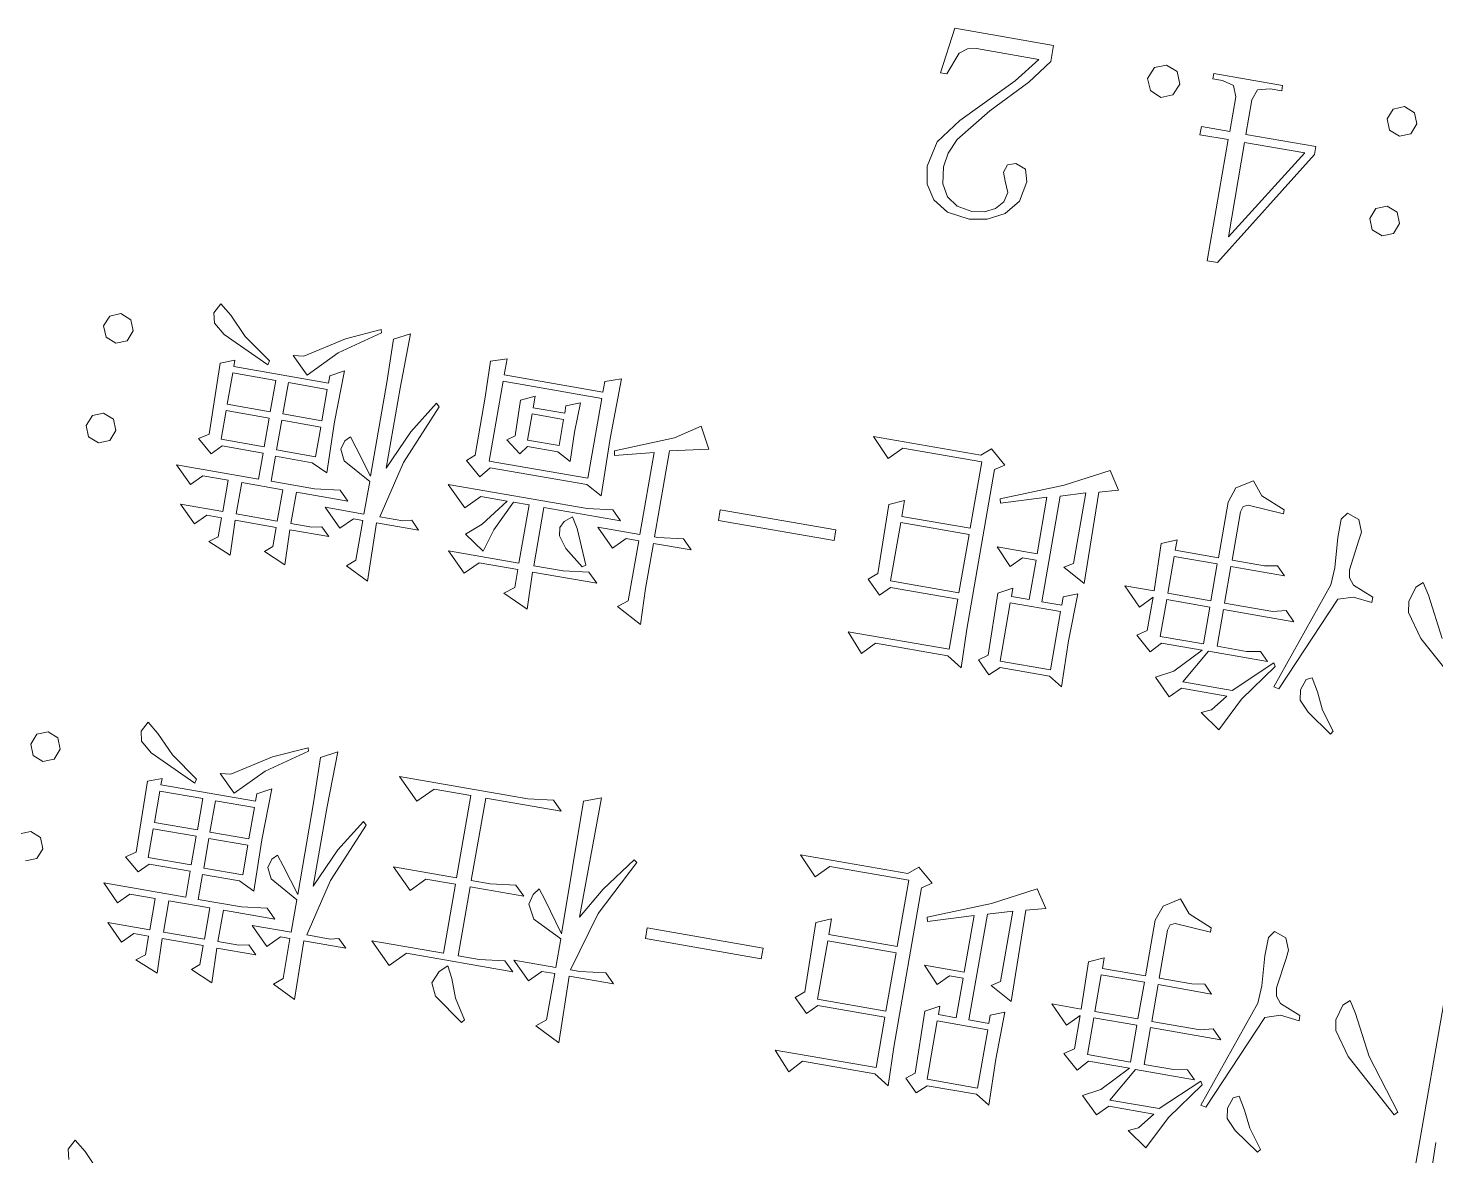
# Model space of a CAD drawing. Extents: x 274235 to 276654, y 142848 to 144425.
# Drawn here: x 275952.438 to 275953.652, y 143082.107 to 143083.079 of the extents above; entities that cross this region are included whole.
import ezdxf

# ---------------------------------------------------------------- set-up
doc = ezdxf.new("R2010")
doc.units = 0
doc.header["$LTSCALE"] = 1.5
doc.layers.get('0').update_dxf_attribs({"linetype": 'CONTINUOUS', "lineweight": 0})
doc.layers.add('_ACM-A-SITE-PAKG', color=1, linetype='CONTINUOUS', lineweight=5)

# ---------------------------------------------------------------- blocks, each defined once
blk = doc.blocks.new('acm_Parking_Truck - Midium Truck 中型货车-V407-B1_Working')
at = {"layer": '_ACM-A-SITE-PAKG'}
for p, q in [((441.5, 6158.6), (456.9, 6142.5)), ((456.9, 6142.5), (467, 6134.3)), ((467, 6134.3), (471.6, 6143)), ((471.6, 6143), (469.6, 6151.6)), ((-690, 5979.9), (-689, 5934.7)), ((-443.5, 5982.2), (-458.2, 5953)), ((-426, 5970.1), (-443.5, 5982.2)), ((92.7, 5968.8), (70.6, 5979.9)), ((70.6, 5979.9), (71.6, 5921.8)), ((156.2, 5977.1), (154.3, 5974.3)), ((154.3, 5974.3), (164.9, 5957.3)), ((182.4, 5958.7), (156.2, 5977.1)), ((321.7, 5972.4), (301.5, 5982.2)), ((301.5, 5982.2), (302.4, 5931.2)), ((314.4, 5966.1), (321.7, 5972.4)), ((393.5, 5972.1), (374.1, 5980.4)), ((374.1, 5980.4), (375.1, 5950.1)), ((387, 5966.6), (393.5, 5972.1)), ((442.2, 5972.1), (422, 5980.4)), ((422, 5980.4), (422.9, 5950.1)), ((434.8, 5966.6), (442.2, 5972.1)), ((-675.2, 5798.3), (-675.2, 5960.5)), ((-539.1, 5969.3), (-541, 5966.6)), ((-541, 5966.6), (-528.8, 5950.1)), ((-516.7, 5954.1), (-539.1, 5969.3)), ((-445.3, 5952.4), (-434.3, 5966.4)), ((-434.3, 5966.4), (-426, 5970.1)), ((-396.6, 5961.6), (-405.8, 5952.4)), ((-381.9, 5947), (-396.6, 5961.6)), ((-291.7, 5961.8), (-303.7, 5969.2)), ((-303.7, 5969.2), (-302.8, 5929)), ((-248.5, 5961.8), (-291.7, 5961.8)), ((-240.2, 5969.5), (-248.5, 5961.8)), ((-229.2, 5958.5), (-240.2, 5969.5)), ((-202.5, 5959.5), (-215.4, 5967.8)), ((-215.4, 5967.8), (-214.5, 5934.1)), ((-139.1, 5959.5), (-202.5, 5959.5)), ((-128.9, 5970.4), (-139.1, 5959.5)), ((-114.2, 5954), (-128.9, 5970.4)), ((84.4, 5962.3), (92.7, 5968.8)), ((84.4, 5921.8), (84.4, 5962.3)), ((314.4, 5931.2), (314.4, 5966.1)), ((387, 5950.1), (387, 5966.6)), ((434.8, 5950.1), (434.8, 5966.6)), ((456.9, 5959.3), (447.7, 5950.1)), ((471.6, 5944.5), (456.9, 5959.3)), ((-528.8, 5950.1), (-521.7, 5935.5)), ((-508.3, 5945.1), (-516.7, 5954.1)), ((-458.2, 5953), (-482.1, 5920.2)), ((-480.3, 5917.5), (-449, 5946.9)), ((-449, 5946.9), (-405.8, 5946.9)), ((-405.8, 5952.4), (-445.3, 5952.4)), ((-405.8, 5946.9), (-423.2, 5917.1)), ((-396.6, 5939.3), (-381.9, 5947)), ((-291.7, 5956.3), (-247.6, 5956.3)), ((-291.7, 5905.3), (-291.7, 5956.3)), ((-247.6, 5956.3), (-247.6, 5905.3)), ((-236.5, 5953), (-229.2, 5958.5)), ((-235.6, 5898.9), (-236.5, 5953)), ((-202.5, 5910), (-202.5, 5954)), ((-202.5, 5954), (-114.2, 5954)), ((164.9, 5957.3), (170.9, 5941.2)), ((187.4, 5947.7), (182.4, 5958.7)), ((182.8, 5937.1), (187.4, 5947.7)), ((375.1, 5950.1), (341, 5950.1)), ((341, 5950.1), (348.4, 5942.7)), ((422.9, 5950.1), (387, 5950.1)), ((447.7, 5950.1), (434.8, 5950.1)), ((-488.5, 5938.6), (-525.3, 5853.9)), ((-521.7, 5935.5), (-515.2, 5924.5)), ((-517.1, 5842.8), (-483.9, 5937.7)), ((-510.2, 5926.7), (-506.9, 5936.4)), ((-506.9, 5936.4), (-508.3, 5945.1)), ((-483.9, 5937.7), (-488.5, 5938.6)), ((-417.7, 5917.1), (-396.6, 5939.3)), ((170.9, 5941.2), (176.4, 5931.1)), ((176.4, 5931.1), (182.8, 5937.1)), ((226.1, 5939.4), (213.2, 5926.5)), ((244.5, 5921), (226.1, 5939.4)), ((332.8, 5941.3), (322.6, 5931.2)), ((348.4, 5925.7), (332.8, 5941.3)), ((348.4, 5942.7), (356.7, 5944.5)), ((356.7, 5944.5), (375.1, 5944.5)), ((375.1, 5944.5), (375.1, 5917.1)), ((387, 5944.5), (422.9, 5944.5)), ((387, 5917.1), (387, 5944.5)), ((422.9, 5944.5), (422.9, 5917.1)), ((434.8, 5917.1), (434.8, 5944.5)), ((434.8, 5944.5), (471.6, 5944.5)), ((-515.2, 5924.5), (-510.2, 5926.7)), ((-373.6, 5926.3), (-381.9, 5917.1)), ((-359.8, 5914.3), (-373.6, 5926.3)), ((-302.8, 5929), (-303.7, 5887.9)), ((-214.5, 5934.1), (-214.5, 5794.6)), ((105.6, 5931.9), (95.5, 5921.8)), ((121.2, 5916.3), (105.6, 5931.9)), ((120.3, 5926.5), (128.6, 5918.2)), ((213.2, 5926.5), (120.3, 5926.5)), ((302.4, 5931.2), (265.6, 5931.2)), ((265.6, 5931.2), (273, 5923.9)), ((273, 5923.9), (280.3, 5925.7)), ((280.3, 5925.7), (300.6, 5925.7)), ((300.6, 5925.7), (288.6, 5876)), ((322.6, 5931.2), (314.4, 5931.2)), ((314.4, 5897.2), (314.4, 5925.7)), ((314.4, 5925.7), (348.4, 5925.7)), ((466.1, 5926.3), (456.9, 5917.1)), ((480.8, 5911.6), (466.1, 5926.3)), ((-649.5, 5917.3), (-652.3, 5914.6)), ((-652.3, 5914.6), (-619.6, 5871.6)), ((-601.7, 5874.8), (-649.5, 5917.3)), ((-482.1, 5920.2), (-480.3, 5917.5)), ((-423.2, 5917.1), (-474.7, 5917.1)), ((-474.7, 5917.1), (-467.4, 5909.7)), ((-467.4, 5909.7), (-455.4, 5911.6)), ((-455.4, 5911.6), (-429.7, 5911.6)), ((-429.7, 5911.6), (-429.7, 5879.4)), ((-381.9, 5917.1), (-417.7, 5917.1)), ((-417.7, 5911.6), (-380, 5911.6)), ((-417.7, 5879.4), (-417.7, 5911.6)), ((-380, 5911.6), (-380, 5879.4)), ((-368.1, 5908.6), (-359.8, 5914.3)), ((-135.4, 5918.3), (-143.7, 5910)), ((-123.4, 5906.4), (-135.4, 5918.3)), ((71.6, 5921.8), (32.9, 5921.8)), ((32.9, 5921.8), (41.2, 5913.5)), ((41.2, 5913.5), (63.3, 5916.3)), ((71.6, 5916.3), (56.4, 5864.4)), ((63.3, 5916.3), (71.6, 5916.3)), ((95.5, 5921.8), (84.4, 5921.8)), ((84.4, 5891.5), (84.4, 5916.3)), ((84.4, 5916.3), (121.2, 5916.3)), ((128.6, 5918.2), (150.7, 5921)), ((150.7, 5921), (169, 5921)), ((169, 5921), (169, 5860.6)), ((181.9, 5860.6), (181.9, 5921)), ((181.9, 5921), (244.5, 5921)), ((375.1, 5917.1), (330, 5917.1)), ((330, 5917.1), (338.3, 5908.8)), ((338.3, 5908.8), (360.3, 5911.6)), ((360.3, 5911.6), (398.1, 5911.6)), ((422.9, 5917.1), (387, 5917.1)), ((398.1, 5911.6), (398.1, 5889.8)), ((409.1, 5888.8), (409.1, 5911.6)), ((409.1, 5911.6), (480.8, 5911.6)), ((456.9, 5917.1), (434.8, 5917.1)), ((-368.1, 5879.5), (-368.1, 5908.6)), ((-247.6, 5905.3), (-291.7, 5905.3)), ((-291.7, 5892.5), (-291.7, 5899.8)), ((-291.7, 5899.8), (-274.3, 5899.8)), ((-274.3, 5899.8), (-274.3, 5807.3)), ((-263.2, 5865.3), (-263.2, 5899.8)), ((-263.2, 5899.8), (-247.6, 5899.8)), ((-247.6, 5899.8), (-247.6, 5892.5)), ((-247.6, 5892.5), (-235.6, 5898.9)), ((-143.7, 5910), (-202.5, 5910)), ((-202.5, 5904.5), (-142.7, 5904.5)), ((-202.5, 5853.5), (-202.5, 5904.5)), ((-142.7, 5904.5), (-142.7, 5853.5)), ((-130.8, 5900.1), (-123.4, 5906.4)), ((-129.9, 5839.7), (-130.8, 5900.1)), ((541.2, 5900.8), (537.5, 5891.6)), ((550.5, 5904.5), (541.2, 5900.8)), ((-357.9, 5889.9), (-368.1, 5879.5)), ((-342.3, 5873.9), (-357.9, 5889.9)), ((-303.7, 5887.9), (-291.7, 5892.5)), ((110.2, 5878.6), (84.4, 5891.5)), ((84.4, 5886.9), (103.7, 5860.2)), ((85.4, 5771.1), (84.4, 5886.9)), ((339.2, 5883.4), (314.4, 5897.2)), ((314.4, 5810.7), (314.4, 5892.6)), ((314.4, 5892.6), (330.9, 5870.5)), ((365.9, 5889.8), (352.1, 5896.2)), ((352.1, 5896.2), (353, 5851.6)), ((398.1, 5889.8), (365.9, 5889.8)), ((445, 5888.8), (409.1, 5888.8)), ((453.2, 5897.1), (445, 5888.8)), ((466.1, 5886.1), (453.2, 5897.1)), ((457.8, 5880.7), (466.1, 5886.1)), ((537.5, 5891.6), (541.2, 5882.3)), ((-587.4, 5854.5), (-601.7, 5874.8)), ((-429.7, 5879.4), (-491.3, 5879.4)), ((-491.3, 5879.4), (-483, 5871.2)), ((-483, 5871.2), (-472, 5873.9)), ((-472, 5873.9), (-429.7, 5873.9)), ((-429.7, 5873.9), (-429.7, 5841.8)), ((-380, 5879.4), (-417.7, 5879.4)), ((-417.7, 5873.9), (-380, 5873.9)), ((-417.7, 5841.8), (-417.7, 5873.9)), ((-380, 5873.9), (-380, 5841.8)), ((-367.1, 5832.6), (-368.1, 5873.9)), ((-368.1, 5873.9), (-342.3, 5873.9)), ((-288, 5867.2), (-307.4, 5878)), ((-307.4, 5878), (-306.4, 5798.2)), ((-242.1, 5874.5), (-251.3, 5865.3)), ((-228.3, 5859.8), (-242.1, 5874.5)), ((12.5, 5878.6), (-88.8, 5878.6)), ((-88.8, 5878.6), (-88.8, 5869.2)), ((12.5, 5869.2), (12.5, 5878.6)), ((116.6, 5866.7), (110.2, 5878.6)), ((288.6, 5876), (266.5, 5823.6)), ((286.8, 5848.9), (302.4, 5883.4)), ((302.4, 5883.4), (302.4, 5813.5)), ((343.8, 5874.2), (339.2, 5883.4)), ((341.5, 5866.4), (343.8, 5874.2)), ((364, 5884.2), (398.1, 5884.2)), ((364, 5858.2), (364, 5884.2)), ((398.1, 5884.2), (398.1, 5858.2)), ((409.1, 5883.3), (446.8, 5883.3)), ((409.1, 5858.2), (409.1, 5883.3)), ((446.8, 5883.3), (446.8, 5858.2)), ((458.8, 5818.8), (457.8, 5880.7)), ((541.2, 5882.3), (550.5, 5878.6)), ((550.5, 5878.6), (559.7, 5882.3)), ((-619.6, 5871.6), (-601.7, 5837)), ((-295.4, 5862.6), (-288, 5867.2)), ((-295.4, 5801), (-295.4, 5862.6)), ((-251.3, 5865.3), (-263.2, 5865.3)), ((-88.8, 5869.2), (12.5, 5869.2)), ((56.4, 5864.4), (31.1, 5815.2)), ((55.7, 5842.8), (71.6, 5870.3)), ((71.6, 5870.3), (70.6, 5765.6)), ((114.3, 5857.9), (116.6, 5866.7)), ((219.6, 5872.5), (207.7, 5860.6)), ((237.1, 5855.1), (219.6, 5872.5)), ((330.9, 5870.5), (337.4, 5862.2)), ((337.4, 5862.2), (341.5, 5866.4)), ((-586, 5845.3), (-587.4, 5854.5)), ((-538.2, 5849.7), (-554.8, 5851.5)), ((-554.8, 5851.5), (-554.8, 5846.9)), ((-525.3, 5853.9), (-538.2, 5849.7)), ((-263.2, 5810.3), (-263.2, 5859.8)), ((-263.2, 5859.8), (-228.3, 5859.8)), ((-142.7, 5853.5), (-202.5, 5853.5)), ((103.7, 5860.2), (110.2, 5852)), ((110.2, 5852), (114.3, 5857.9)), ((169, 5860.6), (122.1, 5860.6)), ((122.1, 5860.6), (130.4, 5852.3)), ((130.4, 5852.3), (152.5, 5855.1)), ((152.5, 5855.1), (169, 5855.1)), ((169, 5855.1), (169, 5782.9)), ((207.7, 5860.6), (181.9, 5860.6)), ((181.9, 5782.9), (181.9, 5855.1)), ((181.9, 5855.1), (237.1, 5855.1)), ((353, 5851.6), (352.1, 5806.9)), ((398.1, 5858.2), (364, 5858.2)), ((364, 5852.7), (398.1, 5852.7)), ((364, 5825.3), (364, 5852.7)), ((398.1, 5852.7), (398.1, 5825.3)), ((446.8, 5858.2), (409.1, 5858.2)), ((409.1, 5852.7), (446.8, 5852.7)), ((409.1, 5825.3), (409.1, 5852.7)), ((446.8, 5852.7), (446.8, 5825.3)), ((-589.7, 5831.9), (-586, 5845.3)), ((-554.8, 5846.9), (-536.4, 5839.6)), ((-536.4, 5839.6), (-532, 5834)), ((-518, 5827.5), (-517.1, 5842.8)), ((-429.7, 5841.8), (-476.6, 5841.8)), ((-476.6, 5841.8), (-469.2, 5834.4)), ((-380, 5841.8), (-417.7, 5841.8)), ((-202.5, 5790), (-202.5, 5848)), ((-202.5, 5848), (-142.7, 5848)), ((-142.7, 5848), (-142.7, 5834.2)), ((-142.7, 5834.2), (-129.9, 5839.7)), ((33.8, 5813.4), (55.7, 5842.8)), ((269.3, 5820.8), (286.8, 5848.9)), ((-601.7, 5837), (-595.2, 5826.8)), ((-595.2, 5826.8), (-589.7, 5831.9)), ((-530.9, 5827), (-534.5, 5800.6)), ((-532, 5834), (-530.9, 5827)), ((-516.1, 5801.5), (-518, 5827.5)), ((-469.2, 5834.4), (-458.2, 5836.2)), ((-458.2, 5836.2), (-429.7, 5836.2)), ((-429.7, 5836.2), (-429.7, 5794)), ((-417.7, 5787.6), (-417.7, 5836.2)), ((-417.7, 5836.2), (-380, 5836.2)), ((-380, 5836.2), (-380, 5827)), ((-380, 5827), (-367.1, 5832.6)), ((-276.1, 5797.5), (-223.7, 5818.6)), ((-224.6, 5822.3), (-263.2, 5810.3)), ((-223.7, 5818.6), (-224.6, 5822.3)), ((31.1, 5815.2), (33.8, 5813.4)), ((266.5, 5823.6), (269.3, 5820.8)), ((302.4, 5813.5), (301.5, 5765.6)), ((352.1, 5806.9), (364, 5813.3)), ((383.3, 5816.1), (360.3, 5792.7)), ((398.1, 5825.3), (364, 5825.3)), ((364, 5813.3), (364, 5819.8)), ((364, 5819.8), (446.8, 5819.8)), ((398.1, 5801.4), (383.3, 5816.1)), ((446.8, 5825.3), (409.1, 5825.3)), ((418.3, 5813.3), (417.4, 5809.6)), ((459.7, 5794.1), (418.3, 5813.3)), ((446.8, 5819.8), (446.8, 5814.2)), ((446.8, 5814.2), (458.8, 5818.8)), ((541.2, 5813.7), (537.5, 5804.5)), ((550.5, 5817.4), (541.2, 5813.7)), ((559.7, 5813.7), (550.5, 5817.4)), ((563.4, 5804.5), (559.7, 5813.7)), ((-516.4, 5785.4), (-516.1, 5801.5)), ((-274.3, 5807.3), (-295.4, 5801)), ((315.3, 5773), (314.4, 5810.7)), ((388.9, 5800.5), (398.1, 5801.4)), ((417.4, 5809.6), (441.5, 5792.7)), ((537.5, 5804.5), (541.2, 5795.2)), ((559.7, 5795.2), (563.4, 5804.5)), ((-534.5, 5800.6), (-535.4, 5793.2)), ((-535.4, 5793.2), (-531.3, 5783.1)), ((-435.2, 5787.2), (-466.5, 5789.4)), ((-466.5, 5789.4), (-466.5, 5785.8)), ((-431.1, 5789.1), (-435.2, 5787.2)), ((-429.7, 5794), (-431.1, 5789.1)), ((-306.4, 5798.2), (-323, 5793.7)), ((-323, 5793.7), (-312.9, 5778.3)), ((-312.9, 5778.3), (-276.1, 5797.5)), ((-214.5, 5794.6), (-222.7, 5789.2)), ((-222.7, 5789.2), (-209, 5777.4)), ((-133.5, 5790), (-202.5, 5790)), ((-122.5, 5801), (-133.5, 5790)), ((-106.9, 5784.4), (-122.5, 5801)), ((227, 5795.8), (214.1, 5782.9)), ((245.4, 5777.4), (227, 5795.8)), ((360.3, 5792.7), (326.3, 5769.3)), ((356, 5779.6), (388.9, 5800.5)), ((441.5, 5792.7), (456.9, 5776.6)), ((469.6, 5785.7), (459.7, 5794.1)), ((541.2, 5795.2), (550.5, 5791.5)), ((550.5, 5791.5), (559.7, 5795.2)), ((-531.3, 5783.1), (-520.7, 5779.4)), ((-520.7, 5779.4), (-516.4, 5785.4)), ((-466.5, 5785.8), (-445.5, 5777.1)), ((-445.5, 5777.1), (-436.1, 5765.6)), ((-422.3, 5774.3), (-417.7, 5787.6)), ((-209, 5777.4), (-200.7, 5784.4)), ((-200.7, 5784.4), (-106.9, 5784.4)), ((169, 5782.9), (102.8, 5782.9)), ((102.8, 5782.9), (111.1, 5774.6)), ((111.1, 5774.6), (133.2, 5777.4)), ((133.2, 5777.4), (245.4, 5777.4)), ((214.1, 5782.9), (181.9, 5782.9)), ((327.2, 5766.5), (356, 5779.6)), ((467, 5768.4), (471.6, 5777.1)), ((471.6, 5777.1), (469.6, 5785.7)), ((-436.1, 5765.6), (-422.3, 5774.3)), ((70.6, 5765.6), (85.4, 5771.1)), ((301.5, 5765.6), (315.3, 5773)), ((326.3, 5769.3), (327.2, 5766.5)), ((456.9, 5776.6), (467, 5768.4)), ((-443.5, 5616.3), (-458.2, 5587.1)), ((-426, 5604.2), (-443.5, 5616.3)), ((85.4, 5600.7), (63.3, 5612.6)), ((63.3, 5612.6), (64.2, 5581.3)), ((183.8, 5606.2), (161.7, 5616.3)), ((161.7, 5616.3), (162.6, 5584.1)), ((321.7, 5606.5), (301.5, 5616.3)), ((301.5, 5616.3), (302.4, 5565.3)), ((393.5, 5606.2), (374.1, 5614.5)), ((374.1, 5614.5), (375.1, 5584.1)), ((442.2, 5606.2), (422, 5614.5)), ((422, 5614.5), (422.9, 5584.1)), ((-539.1, 5603.4), (-541, 5600.7)), ((-541, 5600.7), (-528.8, 5584.2)), ((-516.7, 5588.2), (-539.1, 5603.4)), ((-445.3, 5586.5), (-434.3, 5600.5)), ((-434.3, 5600.5), (-426, 5604.2)), ((-396.6, 5595.7), (-405.8, 5586.5)), ((-381.9, 5581), (-396.6, 5595.7)), ((-291.7, 5595.9), (-303.7, 5603.3)), ((-303.7, 5603.3), (-302.8, 5563)), ((-248.5, 5595.9), (-291.7, 5595.9)), ((-240.2, 5603.6), (-248.5, 5595.9)), ((-229.2, 5592.6), (-240.2, 5603.6)), ((-202.5, 5593.6), (-215.4, 5601.8)), ((-215.4, 5601.8), (-214.5, 5568.2)), ((-128.9, 5604.5), (-139.1, 5593.6)), ((-114.2, 5588), (-128.9, 5604.5)), ((77.1, 5594.2), (85.4, 5600.7)), ((175.5, 5599.8), (183.8, 5606.2)), ((175.5, 5584.1), (175.5, 5599.8)), ((220.5, 5595.2), (209.5, 5584.1)), ((237.1, 5578.6), (220.5, 5595.2)), ((314.4, 5600.2), (321.7, 5606.5)), ((314.4, 5565.3), (314.4, 5600.2)), ((387, 5600.7), (393.5, 5606.2)), ((387, 5584.1), (387, 5600.7)), ((434.8, 5600.7), (442.2, 5606.2)), ((434.8, 5584.1), (434.8, 5600.7)), ((-528.8, 5584.2), (-521.7, 5569.5)), ((-508.3, 5579.1), (-516.7, 5588.2)), ((-458.2, 5587.1), (-482.1, 5554.3)), ((-405.8, 5586.5), (-445.3, 5586.5)), ((-291.7, 5590.4), (-247.6, 5590.4)), ((-291.7, 5539.4), (-291.7, 5590.4)), ((-247.6, 5590.4), (-247.6, 5539.4)), ((-236.5, 5587.1), (-229.2, 5592.6)), ((-235.6, 5533), (-236.5, 5587.1)), ((-139.1, 5593.6), (-202.5, 5593.6)), ((-202.5, 5544.1), (-202.5, 5588)), ((-202.5, 5588), (-114.2, 5588)), ((77.1, 5541.8), (77.1, 5594.2)), ((162.6, 5584.1), (106.5, 5584.1)), ((106.5, 5584.1), (114.8, 5575.9)), ((209.5, 5584.1), (175.5, 5584.1)), ((375.1, 5584.1), (341, 5584.1)), ((341, 5584.1), (348.4, 5576.8)), ((422.9, 5584.1), (387, 5584.1)), ((447.7, 5584.1), (434.8, 5584.1)), ((456.9, 5593.3), (447.7, 5584.1)), ((471.6, 5578.6), (456.9, 5593.3)), ((-488.5, 5572.7), (-525.3, 5487.9)), ((-517.1, 5476.8), (-483.9, 5571.8)), ((-506.9, 5570.5), (-508.3, 5579.1)), ((-483.9, 5571.8), (-488.5, 5572.7)), ((-480.3, 5551.5), (-449, 5581)), ((-449, 5581), (-405.8, 5581)), ((-405.8, 5581), (-423.2, 5551.2)), ((-417.7, 5551.2), (-396.6, 5573.4)), ((-396.6, 5573.4), (-381.9, 5581)), ((64.2, 5581.3), (64.2, 5541.8)), ((114.8, 5575.9), (136.9, 5578.6)), ((121.2, 5572.2), (118.5, 5570.3)), ((137.8, 5559.1), (121.2, 5572.2)), ((136.9, 5578.6), (162.6, 5578.6)), ((162.6, 5578.6), (162.6, 5527.6)), ((175.5, 5527.6), (175.5, 5578.6)), ((175.5, 5578.6), (237.1, 5578.6)), ((207.7, 5573.6), (201.7, 5553.8)), ((225.1, 5561.7), (207.7, 5573.6)), ((332.8, 5575.4), (322.6, 5565.3)), ((348.4, 5559.8), (332.8, 5575.4)), ((348.4, 5576.8), (356.7, 5578.6)), ((356.7, 5578.6), (375.1, 5578.6)), ((375.1, 5578.6), (375.1, 5551.2)), ((387, 5578.6), (422.9, 5578.6)), ((387, 5551.2), (387, 5578.6)), ((422.9, 5578.6), (422.9, 5551.2)), ((434.8, 5551.2), (434.8, 5578.6)), ((434.8, 5578.6), (471.6, 5578.6)), ((-521.7, 5569.5), (-515.2, 5558.5)), ((-515.2, 5558.5), (-510.2, 5560.8)), ((-510.2, 5560.8), (-506.9, 5570.5)), ((-373.6, 5560.4), (-381.9, 5551.2)), ((-359.8, 5548.3), (-373.6, 5560.4)), ((-302.8, 5563), (-303.7, 5521.9)), ((-214.5, 5568.2), (-214.5, 5428.7)), ((118.5, 5570.3), (131.3, 5540.6)), ((145.1, 5549.4), (137.8, 5559.1)), ((212.5, 5550.9), (225.1, 5561.7)), ((302.4, 5565.3), (265.6, 5565.3)), ((265.6, 5565.3), (273, 5557.9)), ((273, 5557.9), (280.3, 5559.8)), ((280.3, 5559.8), (300.6, 5559.8)), ((300.6, 5559.8), (288.6, 5510.1)), ((322.6, 5565.3), (314.4, 5565.3)), ((314.4, 5531.3), (314.4, 5559.8)), ((314.4, 5559.8), (348.4, 5559.8)), ((466.1, 5560.4), (456.9, 5551.2)), ((480.8, 5545.7), (466.1, 5560.4)), ((-601.7, 5508.9), (-649.5, 5551.4)), ((-482.1, 5554.3), (-480.3, 5551.5)), ((-423.2, 5551.2), (-474.7, 5551.2)), ((-474.7, 5551.2), (-467.4, 5543.8)), ((-381.9, 5551.2), (-417.7, 5551.2)), ((-368.1, 5542.7), (-359.8, 5548.3)), ((-135.4, 5552.4), (-143.7, 5544.1)), ((-123.4, 5540.5), (-135.4, 5552.4)), ((98.2, 5551.9), (88.1, 5541.8)), ((113.9, 5536.2), (98.2, 5551.9)), ((146.1, 5542.2), (145.1, 5549.4)), ((201.7, 5553.8), (189.3, 5527.6)), ((194.8, 5527.6), (212.5, 5550.9)), ((375.1, 5551.2), (330, 5551.2)), ((330, 5551.2), (338.3, 5542.9)), ((422.9, 5551.2), (387, 5551.2)), ((456.9, 5551.2), (434.8, 5551.2)), ((-467.4, 5543.8), (-455.4, 5545.7)), ((-455.4, 5545.7), (-429.7, 5545.7)), ((-429.7, 5545.7), (-429.7, 5513.5)), ((-417.7, 5545.7), (-380, 5545.7)), ((-417.7, 5513.5), (-417.7, 5545.7)), ((-380, 5545.7), (-380, 5513.5)), ((-368.1, 5513.6), (-368.1, 5542.7)), ((-247.6, 5539.4), (-291.7, 5539.4)), ((-143.7, 5544.1), (-202.5, 5544.1)), ((-202.5, 5538.6), (-142.7, 5538.6)), ((-202.5, 5487.6), (-202.5, 5538.6)), ((-142.7, 5538.6), (-142.7, 5487.6)), ((-130.8, 5534.2), (-123.4, 5540.5)), ((-129.9, 5473.8), (-130.8, 5534.2)), ((64.2, 5541.8), (31.1, 5541.8)), ((31.1, 5541.8), (39.4, 5533.5)), ((39.4, 5533.5), (61.4, 5536.2)), ((61.4, 5536.2), (64.2, 5536.2)), ((64.2, 5536.2), (64.2, 5460.8)), ((88.1, 5541.8), (77.1, 5541.8)), ((77.1, 5464.5), (77.1, 5536.2)), ((77.1, 5536.2), (113.9, 5536.2)), ((131.3, 5540.6), (136.9, 5531.3)), ((136.9, 5531.3), (143.3, 5536.4)), ((143.3, 5536.4), (146.1, 5542.2)), ((229.7, 5539.6), (217.8, 5527.6)), ((247.2, 5522.1), (229.7, 5539.6)), ((338.3, 5542.9), (360.3, 5545.7)), ((360.3, 5545.7), (398.1, 5545.7)), ((398.1, 5545.7), (398.1, 5523.8)), ((409.1, 5522.9), (409.1, 5545.7)), ((409.1, 5545.7), (480.8, 5545.7)), ((541.2, 5534.9), (537.5, 5525.6)), ((550.5, 5538.6), (541.2, 5534.9)), ((559.7, 5534.9), (550.5, 5538.6)), ((563.4, 5525.6), (559.7, 5534.9)), ((-357.9, 5524), (-368.1, 5513.6)), ((-342.3, 5508), (-357.9, 5524)), ((-303.7, 5521.9), (-291.7, 5526.5)), ((-291.7, 5526.5), (-291.7, 5533.9)), ((-291.7, 5533.9), (-274.3, 5533.9)), ((-274.3, 5533.9), (-274.3, 5441.4)), ((-263.2, 5499.4), (-263.2, 5533.9)), ((-263.2, 5533.9), (-247.6, 5533.9)), ((-247.6, 5533.9), (-247.6, 5526.5)), ((-247.6, 5526.5), (-235.6, 5533)), ((162.6, 5527.6), (95.5, 5527.6)), ((95.5, 5527.6), (103.7, 5519.4)), ((103.7, 5519.4), (125.8, 5522.1)), ((125.8, 5522.1), (247.2, 5522.1)), ((189.3, 5527.6), (175.5, 5527.6)), ((217.8, 5527.6), (194.8, 5527.6)), ((339.2, 5517.5), (314.4, 5531.3)), ((314.4, 5444.8), (314.4, 5526.7)), ((314.4, 5526.7), (330.9, 5504.6)), ((365.9, 5523.8), (352.1, 5530.3)), ((352.1, 5530.3), (353, 5485.7)), ((398.1, 5523.8), (365.9, 5523.8)), ((445, 5522.9), (409.1, 5522.9)), ((453.2, 5531.2), (445, 5522.9)), ((466.1, 5520.2), (453.2, 5531.2)), ((537.5, 5525.6), (541.2, 5516.4)), ((559.7, 5516.4), (563.4, 5525.6)), ((-429.7, 5513.5), (-491.3, 5513.5)), ((-491.3, 5513.5), (-483, 5505.2)), ((-380, 5513.5), (-417.7, 5513.5)), ((-288, 5501.3), (-307.4, 5512.1)), ((-307.4, 5512.1), (-306.4, 5432.3)), ((12.5, 5512.7), (-88.8, 5512.7)), ((-88.8, 5512.7), (-88.8, 5503.3)), ((12.5, 5503.3), (12.5, 5512.7)), ((221.5, 5510.9), (214.1, 5501.7)), ((235.3, 5499), (221.5, 5510.9)), ((288.6, 5510.1), (266.5, 5457.7)), ((286.8, 5483), (302.4, 5517.4)), ((302.4, 5517.4), (302.4, 5447.5)), ((343.8, 5508.2), (339.2, 5517.5)), ((364, 5518.3), (398.1, 5518.3)), ((364, 5492.3), (364, 5518.3)), ((398.1, 5518.3), (398.1, 5492.3)), ((409.1, 5517.4), (446.8, 5517.4)), ((409.1, 5492.3), (409.1, 5517.4)), ((446.8, 5517.4), (446.8, 5492.3)), ((457.8, 5514.8), (466.1, 5520.2)), ((458.8, 5452.9), (457.8, 5514.8)), ((541.2, 5516.4), (550.5, 5512.7)), ((550.5, 5512.7), (559.7, 5516.4)), ((-619.6, 5505.7), (-601.7, 5471.1)), ((-587.4, 5488.6), (-601.7, 5508.9)), ((-483, 5505.2), (-472, 5508)), ((-472, 5508), (-429.7, 5508)), ((-429.7, 5508), (-429.7, 5475.8)), ((-417.7, 5508), (-380, 5508)), ((-417.7, 5475.8), (-417.7, 5508)), ((-380, 5508), (-380, 5475.8)), ((-367.1, 5466.6), (-368.1, 5508)), ((-368.1, 5508), (-342.3, 5508)), ((-295.4, 5496.7), (-288, 5501.3)), ((-251.3, 5499.4), (-263.2, 5499.4)), ((-242.1, 5508.6), (-251.3, 5499.4)), ((-228.3, 5493.9), (-242.1, 5508.6)), ((-88.8, 5503.3), (12.5, 5503.3)), ((129.5, 5501.7), (115.7, 5509.1)), ((115.7, 5509.1), (116.6, 5459.3)), ((214.1, 5501.7), (129.5, 5501.7)), ((228.8, 5493.4), (235.3, 5499)), ((330.9, 5504.6), (337.4, 5496.3)), ((337.4, 5496.3), (341.5, 5500.4)), ((341.5, 5500.4), (343.8, 5508.2)), ((-586, 5479.4), (-587.4, 5488.6)), ((-538.2, 5483.8), (-554.8, 5485.6)), ((-554.8, 5485.6), (-554.8, 5481)), ((-525.3, 5487.9), (-538.2, 5483.8)), ((-295.4, 5435), (-295.4, 5496.7)), ((-263.2, 5444.4), (-263.2, 5493.9)), ((-263.2, 5493.9), (-228.3, 5493.9)), ((-142.7, 5487.6), (-202.5, 5487.6)), ((129.5, 5496.2), (215.9, 5496.2)), ((129.5, 5426.4), (129.5, 5496.2)), ((191.1, 5485.5), (185.6, 5478.2)), ((204, 5475.5), (191.1, 5485.5)), ((215.9, 5496.2), (215.9, 5426.4)), ((228.8, 5442.7), (228.8, 5493.4)), ((353, 5485.7), (352.1, 5441)), ((398.1, 5492.3), (364, 5492.3)), ((364, 5486.8), (398.1, 5486.8)), ((364, 5459.4), (364, 5486.8)), ((398.1, 5486.8), (398.1, 5459.4)), ((446.8, 5492.3), (409.1, 5492.3)), ((409.1, 5486.8), (446.8, 5486.8)), ((409.1, 5459.4), (409.1, 5486.8)), ((446.8, 5486.8), (446.8, 5459.4)), ((-589.7, 5466), (-586, 5479.4)), ((-554.8, 5481), (-536.4, 5473.7)), ((-536.4, 5473.7), (-532, 5468.1)), ((-518, 5461.6), (-517.1, 5476.8)), ((-429.7, 5475.8), (-476.6, 5475.8)), ((-476.6, 5475.8), (-469.2, 5468.5)), ((-380, 5475.8), (-417.7, 5475.8)), ((-202.5, 5424), (-202.5, 5482.1)), ((-202.5, 5482.1), (-142.7, 5482.1)), ((-142.7, 5482.1), (-142.7, 5468.3)), ((-142.7, 5468.3), (-129.9, 5473.8)), ((158.9, 5478.2), (147, 5484.6)), ((147, 5484.6), (147.9, 5459)), ((185.6, 5478.2), (158.9, 5478.2)), ((197.6, 5470.9), (204, 5475.5)), ((269.3, 5454.9), (286.8, 5483)), ((-601.7, 5471.1), (-595.2, 5460.9)), ((-595.2, 5460.9), (-589.7, 5466)), ((-532, 5468.1), (-530.9, 5461.1)), ((-516.1, 5435.6), (-518, 5461.6)), ((-469.2, 5468.5), (-458.2, 5470.3)), ((-458.2, 5470.3), (-429.7, 5470.3)), ((-429.7, 5470.3), (-429.7, 5428.1)), ((-417.7, 5421.7), (-417.7, 5470.3)), ((-417.7, 5470.3), (-380, 5470.3)), ((-380, 5470.3), (-380, 5461.1)), ((-380, 5461.1), (-367.1, 5466.6)), ((61.9, 5449.1), (111.1, 5469.1)), ((110.2, 5472.8), (77.1, 5464.5)), ((111.1, 5469.1), (110.2, 5472.8)), ((158.9, 5472.7), (186.5, 5472.7)), ((158.9, 5449.9), (158.9, 5472.7)), ((186.5, 5472.7), (186.5, 5449.9)), ((198.5, 5439.8), (197.6, 5470.9)), ((-530.9, 5461.1), (-534.5, 5434.7)), ((-276.1, 5431.6), (-223.7, 5452.7)), ((-224.6, 5456.3), (-263.2, 5444.4)), ((-223.7, 5452.7), (-224.6, 5456.3)), ((64.2, 5460.8), (31.1, 5453.5)), ((31.1, 5453.5), (41.2, 5435.1)), ((116.6, 5459.3), (115.7, 5406.7)), ((147.9, 5459), (147, 5433.4)), ((186.5, 5449.9), (158.9, 5449.9)), ((266.5, 5457.7), (269.3, 5454.9)), ((383.3, 5450.2), (360.3, 5426.8)), ((398.1, 5459.4), (364, 5459.4)), ((364, 5447.4), (364, 5453.8)), ((364, 5453.8), (446.8, 5453.8)), ((398.1, 5435.5), (383.3, 5450.2)), ((446.8, 5459.4), (409.1, 5459.4)), ((446.8, 5453.8), (446.8, 5448.3)), ((446.8, 5448.3), (458.8, 5452.9)), ((550.5, 5451.5), (541.2, 5447.8)), ((559.7, 5447.8), (550.5, 5451.5)), ((-274.3, 5441.4), (-295.4, 5435)), ((41.2, 5435.1), (61.9, 5449.1)), ((147, 5433.4), (158.9, 5438)), ((158.9, 5438), (158.9, 5444.4)), ((158.9, 5444.4), (186.5, 5444.4)), ((186.5, 5444.4), (186.5, 5434.3)), ((186.5, 5434.3), (198.5, 5439.8)), ((229.7, 5411.3), (228.8, 5442.7)), ((302.4, 5447.5), (301.5, 5399.7)), ((315.3, 5407), (314.4, 5444.8)), ((352.1, 5441), (364, 5447.4)), ((418.3, 5447.4), (417.4, 5443.7)), ((417.4, 5443.7), (441.5, 5426.7)), ((459.7, 5428.1), (418.3, 5447.4)), ((541.2, 5447.8), (537.5, 5438.5)), ((537.5, 5438.5), (541.2, 5429.3)), ((563.4, 5438.5), (559.7, 5447.8)), ((559.7, 5429.3), (563.4, 5438.5)), ((-534.5, 5434.7), (-535.4, 5427.3)), ((-535.4, 5427.3), (-531.3, 5417.2)), ((-516.4, 5419.5), (-516.1, 5435.6)), ((-429.7, 5428.1), (-431.1, 5423.2)), ((-306.4, 5432.3), (-323, 5427.8)), ((-323, 5427.8), (-312.9, 5412.4)), ((-312.9, 5412.4), (-276.1, 5431.6)), ((-214.5, 5428.7), (-222.7, 5423.2)), ((-122.5, 5435.1), (-133.5, 5424)), ((-106.9, 5418.5), (-122.5, 5435.1)), ((215.9, 5426.4), (129.5, 5426.4)), ((360.3, 5426.8), (326.3, 5403.4)), ((356, 5413.7), (388.9, 5434.6)), ((388.9, 5434.6), (398.1, 5435.5)), ((441.5, 5426.7), (456.9, 5410.7)), ((469.6, 5419.8), (459.7, 5428.1)), ((541.2, 5429.3), (550.5, 5425.6)), ((550.5, 5425.6), (559.7, 5429.3)), ((-531.3, 5417.2), (-520.7, 5413.5)), ((-520.7, 5413.5), (-516.4, 5419.5)), ((-435.2, 5421.2), (-466.5, 5423.5)), ((-466.5, 5423.5), (-466.5, 5419.9)), ((-466.5, 5419.9), (-445.5, 5411.2)), ((-431.1, 5423.2), (-435.2, 5421.2)), ((-422.3, 5408.4), (-417.7, 5421.7)), ((-222.7, 5423.2), (-209, 5411.5)), ((-209, 5411.5), (-200.7, 5418.5)), ((-133.5, 5424), (-202.5, 5424)), ((-200.7, 5418.5), (-106.9, 5418.5)), ((129.5, 5411.5), (129.5, 5420.9)), ((129.5, 5420.9), (215.9, 5420.9)), ((215.9, 5420.9), (215.9, 5406.7)), ((327.2, 5400.6), (356, 5413.7)), ((471.6, 5411.2), (469.6, 5419.8)), ((-445.5, 5411.2), (-436.1, 5399.7)), ((-436.1, 5399.7), (-422.3, 5408.4)), ((115.7, 5406.7), (129.5, 5411.5)), ((215.9, 5406.7), (229.7, 5411.3)), ((301.5, 5399.7), (315.3, 5407)), ((326.3, 5403.4), (327.2, 5400.6)), ((456.9, 5410.7), (467, 5402.4)), ((467, 5402.4), (471.6, 5411.2)), ((-373.1, 5219.8), (-439.6, 5113.8)), ((-364.2, 5219.8), (-373.1, 5219.8)), ((-364.2, 5113.8), (-364.2, 5219.8)), ((-155.9, 5219.8), (-171.2, 5217.2)), ((-136.5, 5217), (-155.9, 5219.8)), ((-185.5, 5209.5), (-195.9, 5196.9)), ((-171.2, 5217.2), (-185.5, 5209.5)), ((-182.7, 5199.9), (-176.7, 5206.7)), ((-176.7, 5206.7), (-167.8, 5211.2)), ((-167.8, 5211.2), (-157.1, 5212.7)), ((-157.1, 5212.7), (-143.7, 5210.5)), ((-143.7, 5210.5), (-134.1, 5204.1)), ((-123, 5208.6), (-136.5, 5217)), ((-115, 5196.2), (-123, 5208.6)), ((-431.3, 5113.8), (-378.8, 5196.4)), ((-378.8, 5196.4), (-378.4, 5113.8)), ((-195.9, 5196.9), (-199.4, 5179.6)), ((-184.7, 5191.5), (-182.7, 5199.9)), ((-134.1, 5204.1), (-128.4, 5193.5)), ((-112.3, 5180.9), (-115, 5196.2)), ((-181, 5182.2), (-184.7, 5191.5)), ((-178.2, 5174.8), (-181, 5182.2)), ((-128.4, 5193.5), (-126.4, 5179.1)), ((-509, 5172.7), (-518.3, 5169)), ((-499.8, 5169), (-509, 5172.7)), ((-199.4, 5179.6), (-196.2, 5168.9)), ((-180.5, 5167.9), (-178.2, 5174.8)), ((-126.4, 5179.1), (-128.3, 5166.8)), ((-117.4, 5158.7), (-112.3, 5180.9)), ((-518.3, 5169), (-522, 5159.7)), ((-522, 5159.7), (-518.3, 5150.5)), ((-496.1, 5159.7), (-499.8, 5169)), ((-499.8, 5150.5), (-496.1, 5159.7)), ((-196.2, 5168.9), (-187.4, 5165.6)), ((-187.4, 5165.6), (-180.5, 5167.9)), ((-128.3, 5166.8), (-134, 5153.7)), ((-133.5, 5137.4), (-117.4, 5158.7)), ((-518.3, 5150.5), (-509, 5146.8)), ((-509, 5146.8), (-499.8, 5150.5)), ((-134, 5153.7), (-157.5, 5124.6)), ((-174.4, 5095.5), (-133.5, 5137.4)), ((-157.5, 5124.6), (-186.2, 5094.7)), ((-439.6, 5113.8), (-439.6, 5106.7)), ((-378.4, 5113.8), (-431.3, 5113.8)), ((-339.4, 5113.8), (-364.2, 5113.8)), ((-339.4, 5106.7), (-339.4, 5113.8)), ((-439.6, 5106.7), (-378.4, 5106.7)), ((-378.4, 5106.7), (-378.4, 5076.4)), ((-364.2, 5076.4), (-364.2, 5106.7)), ((-364.2, 5106.7), (-339.4, 5106.7)), ((-115.5, 5099.7), (-122.9, 5080.3)), ((-115.5, 5059.7), (-110, 5099.7)), ((-110, 5099.7), (-115.5, 5099.7)), ((-509, 5085.6), (-518.3, 5081.9)), ((-499.8, 5081.9), (-509, 5085.6)), ((-300.7, 5087.9), (-310.6, 5084.1)), ((-290.8, 5083.7), (-300.7, 5087.9)), ((-186.2, 5094.7), (-201.8, 5073.8)), ((-191.5, 5073.8), (-174.4, 5095.5)), ((-518.3, 5081.9), (-522, 5072.6)), ((-496.1, 5072.6), (-499.8, 5081.9)), ((-378.4, 5076.4), (-381.6, 5067.1)), ((-360.6, 5067.1), (-364.2, 5076.4)), ((-310.6, 5084.1), (-314.8, 5073.8)), ((-314.8, 5073.8), (-310.6, 5063.4)), ((-286.5, 5073.8), (-290.8, 5083.7)), ((-290.8, 5063.4), (-286.5, 5073.8)), ((-201.8, 5073.8), (-201.8, 5059.7)), ((-136.8, 5073.8), (-191.5, 5073.8)), ((-129.2, 5075.4), (-136.8, 5073.8)), ((-122.9, 5080.3), (-129.2, 5075.4)), ((-522, 5072.6), (-518.3, 5063.4)), ((-518.3, 5063.4), (-509, 5059.7)), ((-509, 5059.7), (-499.8, 5063.4)), ((-499.8, 5063.4), (-496.1, 5072.6)), ((-392.2, 5064.4), (-402.3, 5064.4)), ((-402.3, 5064.4), (-402.3, 5059.7)), ((-381.6, 5067.1), (-392.2, 5064.4)), ((-350.4, 5064.4), (-360.6, 5067.1)), ((-342.2, 5064.4), (-350.4, 5064.4)), ((-342.2, 5059.7), (-342.2, 5064.4)), ((-310.6, 5063.4), (-300.7, 5059.7)), ((-300.7, 5059.7), (-290.8, 5063.4)), ((-402.3, 5059.7), (-342.2, 5059.7)), ((-201.8, 5059.7), (-115.5, 5059.7))]:
    blk.add_line(p, q, dxfattribs=at)
blk = doc.blocks.new('BASEMENT20250512')
at = {"layer": '_ACM-A-SITE-PAKG', "rotation": 180}
blk.add_blockref('acm_Parking_Truck - Midium Truck 中型货车-V407-B1_Working', (712004.1245, 633604.5657), dxfattribs=at)

msp = doc.modelspace()

# ---------------------------------------------------------------- block references
at = {"xscale": 0.0009999999999999994, "yscale": 0.001, "zscale": 0.001, "rotation": 350.1075696352769}
msp.add_blockref('BASEMENT20250512', (275143.7222, 142586.2208), dxfattribs=at)

doc.saveas('drawing.dxf')
